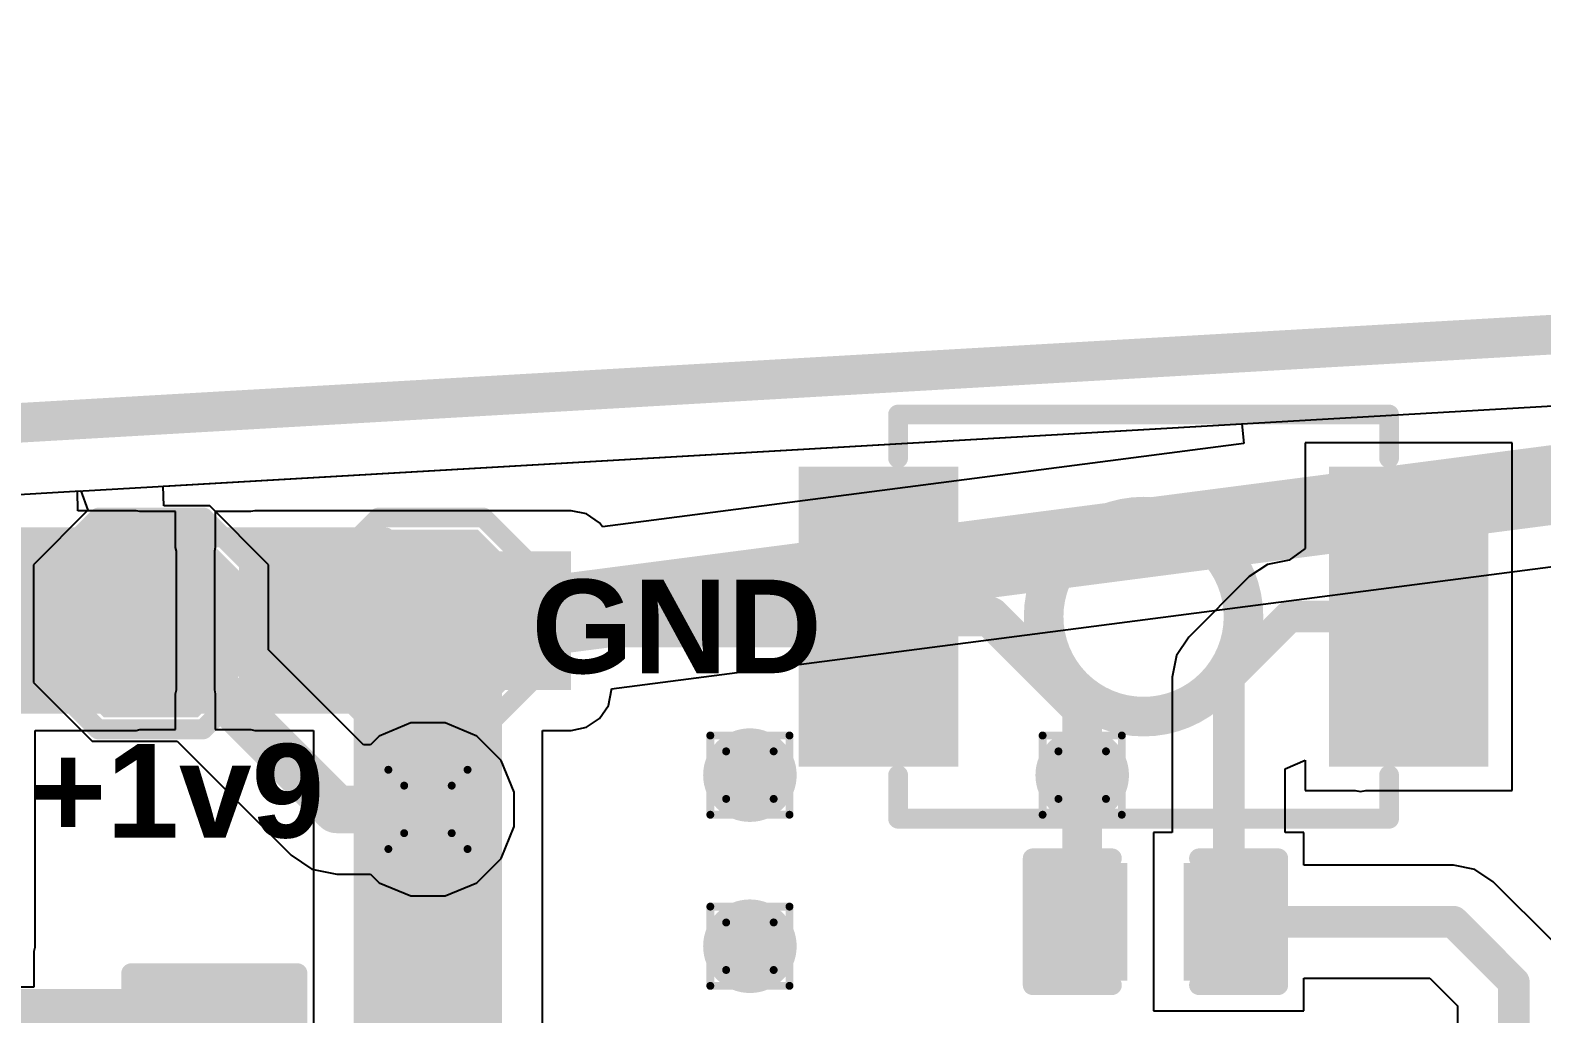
# Model space of a CAD drawing. Header units: inches. Extents: x 0 to 355, y -10 to 78.
# Drawn here: x 22.57 to 32.27, y 33.19 to 39.5 of the extents above; entities that cross this region are included whole.
import ezdxf

# ---------------------------------------------------------------- set-up
doc = ezdxf.new("R2010")
doc.units = ezdxf.units.IN
for name, color, linetype in [('Board Outline', 216, 'Continuous'), ('Bottom Layer', 5, 'Continuous'), ('Bottom Overlay', 54, 'Continuous'), ('Bottom Paste', 16, 'Continuous'), ('Bottom Solder', 6, 'Continuous'), ('Drill Drawing', 1, 'Continuous'), ('Top Layer', 1, 'Continuous'), ('Top Overlay', 2, 'Continuous'), ('Top Paste', 8, 'Continuous'), ('Top Solder', 216, 'Continuous'), ('Via Holes', 16, 'Continuous')]:
    doc.layers.add(name, color=color, linetype=linetype)
doc.styles.add('Arial_Bold', font='', dxfattribs={"height": 0.2})
doc.styles.get('Arial_Bold').set_extended_font_data('Arial', bold=True)

# ---------------------------------------------------------------- blocks, each defined once
blk = doc.blocks.new('B3U_1000P_23')
at = {"layer": 'Top Layer'}
for points in [[(-2.10999959, 0.85999955), (-1.28999869, 0.85999955), (-1.28999869, -0.85999955), (-2.10999959, -0.85999955)], [(1.29000123, 0.85999955), (2.11000213, 0.85999955), (2.11000213, -0.85999955), (1.29000123, -0.85999955)]]:
    blk.add_hatch(color=1, dxfattribs=at).paths.add_polyline_path(points)
at = {"layer": 'Top Paste'}
for points in [[(-2.10999959, 0.85999955), (-1.28999869, 0.85999955), (-1.28999869, -0.85999955), (-2.10999959, -0.85999955)], [(1.29000123, 0.85999955), (2.11000213, 0.85999955), (2.11000213, -0.85999955), (1.29000123, -0.85999955)]]:
    blk.add_hatch(color=8, dxfattribs=at).paths.add_polyline_path(points)
at = {"layer": 'Top Solder'}
for points in [[(-2.21159959, 0.96159955), (-1.18839869, 0.96159955), (-1.18839869, -0.96159955), (-2.21159959, -0.96159955)], [(1.18840123, 0.96159955), (2.21160213, 0.96159955), (2.21160213, -0.96159955), (1.18840123, -0.96159955)]]:
    blk.add_hatch(color=216, dxfattribs=at).paths.add_polyline_path(points)
at = {"layer": 'Top Overlay'}
for points in [[(-1.5748, 1.2954, 0.127, 0.127, 0), (-1.5748, 1.016, 0.127, 0.127, 0)], [(1.57480254, 1.2954, 0.127, 0.127, 0), (-1.5748, 1.2954, 0.127, 0.127, 0)], [(1.57480254, 1.2954, 0.127, 0.127, 0), (1.57480254, 1.016, 0.127, 0.127, 0)], [(-1.5748, -1.016, 0.127, 0.127, 0), (-1.5748, -1.2954, 0.127, 0.127, 0)], [(1.57480254, -1.016, 0.127, 0.127, 0), (1.57480254, -1.2954, 0.127, 0.127, 0)], [(1.57480254, -1.2954, 0.127, 0.127, 0), (-1.5748, -1.2954, 0.127, 0.127, 0)]]:
    blk.add_lwpolyline(points, format="xyseb", dxfattribs=at)
for points in [[(-1.60655, 1.2954, 0.0635, 0.0635, 1), (-1.54305, 1.2954, 0.0635, 0.0635, 1)], [(-1.60655, 1.2954, 0.0635, 0.0635, 1), (-1.54305, 1.2954, 0.0635, 0.0635, 1)], [(1.54305254, 1.2954, 0.0635, 0.0635, 1), (1.60655254, 1.2954, 0.0635, 0.0635, 1)], [(1.54305254, 1.2954, 0.0635, 0.0635, 1), (1.60655254, 1.2954, 0.0635, 0.0635, 1)], [(-1.60655, 1.016, 0.0635, 0.0635, 1), (-1.54305, 1.016, 0.0635, 0.0635, 1)], [(1.54305254, 1.016, 0.0635, 0.0635, 1), (1.60655254, 1.016, 0.0635, 0.0635, 1)], [(0.64106806, 0, 0.254, 0.254, 1), (-0.64106806, 0, 0.254, 0.254, 1)], [(-0.7045680599999999, 0, 0.127, 0.127, 1), (-0.5775680599999999, 0, 0.127, 0.127, 1)], [(0.5775680599999999, 0, 0.127, 0.127, 1), (0.7045680599999999, 0, 0.127, 0.127, 1)], [(-1.60655, -1.016, 0.0635, 0.0635, 1), (-1.54305, -1.016, 0.0635, 0.0635, 1)], [(1.54305254, -1.016, 0.0635, 0.0635, 1), (1.60655254, -1.016, 0.0635, 0.0635, 1)], [(-1.60655, -1.2954, 0.0635, 0.0635, 1), (-1.54305, -1.2954, 0.0635, 0.0635, 1)], [(-1.60655, -1.2954, 0.0635, 0.0635, 1), (-1.54305, -1.2954, 0.0635, 0.0635, 1)], [(1.54305254, -1.2954, 0.0635, 0.0635, 1), (1.60655254, -1.2954, 0.0635, 0.0635, 1)], [(1.54305254, -1.2954, 0.0635, 0.0635, 1), (1.60655254, -1.2954, 0.0635, 0.0635, 1)]]:
    blk.add_lwpolyline(points, format="xyseb", close=True, dxfattribs=at)
blk = doc.blocks.new('R___0603_B_59')
at = {"layer": 'Bottom Layer'}
for points in [[(-1.143, -0.4445), (-1.143, 0.4445), (-0.3809999999999999, 0.4445), (-0.3809999999999999, -0.4445)], [(0.3809999999999999, -0.4445), (0.3809999999999999, 0.4445), (1.143, 0.4445), (1.143, -0.4445)]]:
    blk.add_hatch(color=5, dxfattribs=at).paths.add_polyline_path(points)
at = {"layer": 'Bottom Paste'}
for points in [[(-1.143, -0.4445), (-1.143, 0.4445), (-0.3809999999999999, 0.4445), (-0.3809999999999999, -0.4445)], [(0.3809999999999999, -0.4445), (0.3809999999999999, 0.4445), (1.143, 0.4445), (1.143, -0.4445)]]:
    blk.add_hatch(color=16, dxfattribs=at).paths.add_polyline_path(points)
at = {"layer": 'Bottom Solder'}
for points in [[(-1.2446, -0.5460999999999999), (-1.2446, 0.5460999999999999), (-0.2794, 0.5460999999999999), (-0.2794, -0.5460999999999999)], [(0.2794, -0.5460999999999999), (0.2794, 0.5460999999999999), (1.2446, 0.5460999999999999), (1.2446, -0.5460999999999999)]]:
    blk.add_hatch(color=6, dxfattribs=at).paths.add_polyline_path(points)
at = {"layer": 'Bottom Overlay'}
for points in [[(-1.2192, 0.5334, 0.127, 0.127, 0), (1.2192, 0.5334, 0.127, 0.127, 0)], [(-1.2192, -0.5334, 0.127, 0.127, 0), (-1.2192, 0.5334, 0.127, 0.127, 0)], [(1.2192, -0.5334, 0.127, 0.127, 0), (1.2192, 0.5334, 0.127, 0.127, 0)], [(-1.2192, -0.5334, 0.127, 0.127, 0), (1.2192, -0.5334, 0.127, 0.127, 0)]]:
    blk.add_lwpolyline(points, format="xyseb", dxfattribs=at)
for points in [[(-1.25095, 0.5334, 0.0635, 0.0635, 1), (-1.18745, 0.5334, 0.0635, 0.0635, 1)], [(-1.25095, 0.5334, 0.0635, 0.0635, 1), (-1.18745, 0.5334, 0.0635, 0.0635, 1)], [(1.18745, 0.5334, 0.0635, 0.0635, 1), (1.25095, 0.5334, 0.0635, 0.0635, 1)], [(1.18745, 0.5334, 0.0635, 0.0635, 1), (1.25095, 0.5334, 0.0635, 0.0635, 1)], [(-1.25095, -0.5334, 0.0635, 0.0635, 1), (-1.18745, -0.5334, 0.0635, 0.0635, 1)], [(-1.25095, -0.5334, 0.0635, 0.0635, 1), (-1.18745, -0.5334, 0.0635, 0.0635, 1)], [(1.18745, -0.5334, 0.0635, 0.0635, 1), (1.25095, -0.5334, 0.0635, 0.0635, 1)], [(1.18745, -0.5334, 0.0635, 0.0635, 1), (1.25095, -0.5334, 0.0635, 0.0635, 1)]]:
    blk.add_lwpolyline(points, format="xyseb", close=True, dxfattribs=at)
blk = doc.blocks.new('T____________0_5___64')
at = {"layer": 'Top Layer'}
blk.add_hatch(color=1, dxfattribs=at).paths.add_polyline_path([(0.250000135, 0.5000002699999999), (-0.250000135, 0.5000002699999999), (-0.5000002699999999, 0.250000135), (-0.5000002699999999, -0.250000135), (-0.250000135, -0.5000002699999999), (0.250000135, -0.5000002699999999), (0.5000002699999999, -0.250000135), (0.5000002699999999, 0.250000135)])
at = {"layer": 'Top Paste'}
blk.add_hatch(color=8, dxfattribs=at).paths.add_polyline_path([(0.250000135, 0.5000002699999999), (-0.250000135, 0.5000002699999999), (-0.5000002699999999, 0.250000135), (-0.5000002699999999, -0.250000135), (-0.250000135, -0.5000002699999999), (0.250000135, -0.5000002699999999), (0.5000002699999999, -0.250000135), (0.5000002699999999, 0.250000135)])
at = {"layer": 'Top Solder'}
blk.add_hatch(color=216, dxfattribs=at).paths.add_polyline_path([(0.300800135, 0.6016002699999999), (-0.300800135, 0.6016002699999999), (-0.6016002699999999, 0.300800135), (-0.6016002699999999, -0.300800135), (-0.300800135, -0.6016002699999999), (0.300800135, -0.6016002699999999), (0.6016002699999999, -0.300800135), (0.6016002699999999, 0.300800135)])
at = {"layer": 'Top Overlay'}
for points in [[(-0.6818579199999999, 0.33316672, 0.127, 0.127, 0), (-0.33552384, 0.6795008, 0.127, 0.127, 0)], [(-0.33552384, 0.6795008, 0.127, 0.127, 0), (0.3364991999999999, 0.6795008, 0.127, 0.127, 0)], [(0.3364991999999999, 0.6795008, 0.127, 0.127, 0), (0.6836460799999999, 0.33235392, 0.127, 0.127, 0)], [(-0.6818579199999999, -0.33414208, 0.127, 0.127, 0), (-0.6818579199999999, 0.33316672, 0.127, 0.127, 0)], [(0.6836460799999999, -0.32983424, 0.127, 0.127, 0), (0.6836460799999999, 0.33235392, 0.127, 0.127, 0)], [(-0.6818579199999999, -0.33414208, 0.127, 0.127, 0), (-0.33739328, -0.6786067199999999, 0.127, 0.127, 0)], [(0.3348736, -0.6786067199999999, 0.127, 0.127, 0), (0.6836460799999999, -0.32983424, 0.127, 0.127, 0)], [(-0.33739328, -0.6786067199999999, 0.127, 0.127, 0), (0.3348736, -0.6786067199999999, 0.127, 0.127, 0)]]:
    blk.add_lwpolyline(points, format="xyseb", dxfattribs=at)
for points in [[(-0.36727384, 0.6795008, 0.0635, 0.0635, 1), (-0.30377384, 0.6795008, 0.0635, 0.0635, 1)], [(-0.36727384, 0.6795008, 0.0635, 0.0635, 1), (-0.30377384, 0.6795008, 0.0635, 0.0635, 1)], [(0.3047492, 0.6795008, 0.0635, 0.0635, 1), (0.3682492, 0.6795008, 0.0635, 0.0635, 1)], [(0.3047492, 0.6795008, 0.0635, 0.0635, 1), (0.3682492, 0.6795008, 0.0635, 0.0635, 1)], [(-0.71360792, 0.33316672, 0.0635, 0.0635, 1), (-0.65010792, 0.33316672, 0.0635, 0.0635, 1)], [(-0.71360792, 0.33316672, 0.0635, 0.0635, 1), (-0.65010792, 0.33316672, 0.0635, 0.0635, 1)], [(0.65189608, 0.33235392, 0.0635, 0.0635, 1), (0.71539608, 0.33235392, 0.0635, 0.0635, 1)], [(0.65189608, 0.33235392, 0.0635, 0.0635, 1), (0.71539608, 0.33235392, 0.0635, 0.0635, 1)], [(-0.71360792, -0.33414208, 0.0635, 0.0635, 1), (-0.65010792, -0.33414208, 0.0635, 0.0635, 1)], [(-0.71360792, -0.33414208, 0.0635, 0.0635, 1), (-0.65010792, -0.33414208, 0.0635, 0.0635, 1)], [(0.65189608, -0.32983424, 0.0635, 0.0635, 1), (0.71539608, -0.32983424, 0.0635, 0.0635, 1)], [(0.65189608, -0.32983424, 0.0635, 0.0635, 1), (0.71539608, -0.32983424, 0.0635, 0.0635, 1)], [(-0.36914328, -0.6786067199999999, 0.0635, 0.0635, 1), (-0.30564328, -0.6786067199999999, 0.0635, 0.0635, 1)], [(-0.36914328, -0.6786067199999999, 0.0635, 0.0635, 1), (-0.30564328, -0.6786067199999999, 0.0635, 0.0635, 1)], [(0.3031236, -0.6786067199999999, 0.0635, 0.0635, 1), (0.3666236, -0.6786067199999999, 0.0635, 0.0635, 1)], [(0.3031236, -0.6786067199999999, 0.0635, 0.0635, 1), (0.3666236, -0.6786067199999999, 0.0635, 0.0635, 1)]]:
    blk.add_lwpolyline(points, format="xyseb", close=True, dxfattribs=at)
blk = doc.blocks.new('T____________0_5___65')
at = {"layer": 'Top Layer'}
blk.add_hatch(color=1, dxfattribs=at).paths.add_polyline_path([(0.250000135, 0.5000002699999999), (-0.250000135, 0.5000002699999999), (-0.5000002699999999, 0.250000135), (-0.5000002699999999, -0.250000135), (-0.250000135, -0.5000002699999999), (0.250000135, -0.5000002699999999), (0.5000002699999999, -0.250000135), (0.5000002699999999, 0.250000135)])
at = {"layer": 'Top Paste'}
blk.add_hatch(color=8, dxfattribs=at).paths.add_polyline_path([(0.250000135, 0.5000002699999999), (-0.250000135, 0.5000002699999999), (-0.5000002699999999, 0.250000135), (-0.5000002699999999, -0.250000135), (-0.250000135, -0.5000002699999999), (0.250000135, -0.5000002699999999), (0.5000002699999999, -0.250000135), (0.5000002699999999, 0.250000135)])
at = {"layer": 'Top Solder'}
blk.add_hatch(color=216, dxfattribs=at).paths.add_polyline_path([(0.300800135, 0.6016002699999999), (-0.300800135, 0.6016002699999999), (-0.6016002699999999, 0.300800135), (-0.6016002699999999, -0.300800135), (-0.300800135, -0.6016002699999999), (0.300800135, -0.6016002699999999), (0.6016002699999999, -0.300800135), (0.6016002699999999, 0.300800135)])
at = {"layer": 'Top Overlay'}
for points in [[(-0.6818579199999999, 0.33316672, 0.127, 0.127, 0), (-0.33552384, 0.6795008, 0.127, 0.127, 0)], [(-0.33552384, 0.6795008, 0.127, 0.127, 0), (0.3364991999999999, 0.6795008, 0.127, 0.127, 0)], [(0.3364991999999999, 0.6795008, 0.127, 0.127, 0), (0.6836460799999999, 0.33235392, 0.127, 0.127, 0)], [(-0.6818579199999999, -0.33414208, 0.127, 0.127, 0), (-0.6818579199999999, 0.33316672, 0.127, 0.127, 0)], [(0.6836460799999999, -0.32983424, 0.127, 0.127, 0), (0.6836460799999999, 0.33235392, 0.127, 0.127, 0)], [(-0.6818579199999999, -0.33414208, 0.127, 0.127, 0), (-0.33739328, -0.6786067199999999, 0.127, 0.127, 0)], [(0.3348736, -0.6786067199999999, 0.127, 0.127, 0), (0.6836460799999999, -0.32983424, 0.127, 0.127, 0)], [(-0.33739328, -0.6786067199999999, 0.127, 0.127, 0), (0.3348736, -0.6786067199999999, 0.127, 0.127, 0)]]:
    blk.add_lwpolyline(points, format="xyseb", dxfattribs=at)
for points in [[(-0.36727384, 0.6795008, 0.0635, 0.0635, 1), (-0.30377384, 0.6795008, 0.0635, 0.0635, 1)], [(-0.36727384, 0.6795008, 0.0635, 0.0635, 1), (-0.30377384, 0.6795008, 0.0635, 0.0635, 1)], [(0.3047492, 0.6795008, 0.0635, 0.0635, 1), (0.3682492, 0.6795008, 0.0635, 0.0635, 1)], [(0.3047492, 0.6795008, 0.0635, 0.0635, 1), (0.3682492, 0.6795008, 0.0635, 0.0635, 1)], [(-0.71360792, 0.33316672, 0.0635, 0.0635, 1), (-0.65010792, 0.33316672, 0.0635, 0.0635, 1)], [(-0.71360792, 0.33316672, 0.0635, 0.0635, 1), (-0.65010792, 0.33316672, 0.0635, 0.0635, 1)], [(0.65189608, 0.33235392, 0.0635, 0.0635, 1), (0.71539608, 0.33235392, 0.0635, 0.0635, 1)], [(0.65189608, 0.33235392, 0.0635, 0.0635, 1), (0.71539608, 0.33235392, 0.0635, 0.0635, 1)], [(-0.71360792, -0.33414208, 0.0635, 0.0635, 1), (-0.65010792, -0.33414208, 0.0635, 0.0635, 1)], [(-0.71360792, -0.33414208, 0.0635, 0.0635, 1), (-0.65010792, -0.33414208, 0.0635, 0.0635, 1)], [(0.65189608, -0.32983424, 0.0635, 0.0635, 1), (0.71539608, -0.32983424, 0.0635, 0.0635, 1)], [(0.65189608, -0.32983424, 0.0635, 0.0635, 1), (0.71539608, -0.32983424, 0.0635, 0.0635, 1)], [(-0.36914328, -0.6786067199999999, 0.0635, 0.0635, 1), (-0.30564328, -0.6786067199999999, 0.0635, 0.0635, 1)], [(-0.36914328, -0.6786067199999999, 0.0635, 0.0635, 1), (-0.30564328, -0.6786067199999999, 0.0635, 0.0635, 1)], [(0.3031236, -0.6786067199999999, 0.0635, 0.0635, 1), (0.3666236, -0.6786067199999999, 0.0635, 0.0635, 1)], [(0.3031236, -0.6786067199999999, 0.0635, 0.0635, 1), (0.3666236, -0.6786067199999999, 0.0635, 0.0635, 1)]]:
    blk.add_lwpolyline(points, format="xyseb", close=True, dxfattribs=at)
blk = doc.blocks.new('C___0402_84')
at = {"layer": 'Top Layer'}
for points in [[(-0.6985, -0.3175), (-0.6985, 0.3175), (-0.2412999999999999, 0.3175), (-0.2413, -0.3175)], [(0.2412999999999999, -0.3175), (0.2413, 0.3175), (0.6985, 0.3175), (0.6985, -0.3175)]]:
    blk.add_hatch(color=1, dxfattribs=at).paths.add_polyline_path(points)
at = {"layer": 'Top Paste'}
for points in [[(-0.6985, -0.3175), (-0.6985, 0.3175), (-0.2412999999999999, 0.3175), (-0.2413, -0.3175)], [(0.2412999999999999, -0.3175), (0.2413, 0.3175), (0.6985, 0.3175), (0.6985, -0.3175)]]:
    blk.add_hatch(color=8, dxfattribs=at).paths.add_polyline_path(points)
at = {"layer": 'Top Solder'}
for points in [[(-0.7584998799999999, -0.37749988), (-0.7584998799999999, 0.37749988), (-0.18130012, 0.37749988), (-0.18130012, -0.37749988)], [(0.18130012, -0.37749988), (0.18130012, 0.37749988), (0.7584998799999999, 0.37749988), (0.7584998799999999, -0.37749988)]]:
    blk.add_hatch(color=216, dxfattribs=at).paths.add_polyline_path(points)
at = {"layer": 'Top Overlay'}
for points in [[(-0.7874, 0.4064, 0.127, 0.127, 0), (-0.2794, 0.4064, 0.127, 0.127, 0)], [(-0.7874, -0.4064, 0.127, 0.127, 0), (-0.7874, 0.4064, 0.127, 0.127, 0)], [(0.2794, 0.4064, 0.127, 0.127, 0), (0.7874, 0.4064, 0.127, 0.127, 0)], [(0.7874, -0.4064, 0.127, 0.127, 0), (0.7874, 0.4064, 0.127, 0.127, 0)], [(-0.7874, -0.4064, 0.127, 0.127, 0), (-0.2794, -0.4064, 0.127, 0.127, 0)], [(0.2794, -0.4064, 0.127, 0.127, 0), (0.7874, -0.4064, 0.127, 0.127, 0)]]:
    blk.add_lwpolyline(points, format="xyseb", dxfattribs=at)
for points in [[(-0.8191499999999999, 0.4064, 0.0635, 0.0635, 1), (-0.7556499999999999, 0.4064, 0.0635, 0.0635, 1)], [(-0.8191499999999999, 0.4064, 0.0635, 0.0635, 1), (-0.7556499999999999, 0.4064, 0.0635, 0.0635, 1)], [(-0.31115, 0.4064, 0.0635, 0.0635, 1), (-0.24765, 0.4064, 0.0635, 0.0635, 1)], [(0.24765, 0.4064, 0.0635, 0.0635, 1), (0.31115, 0.4064, 0.0635, 0.0635, 1)], [(0.7556499999999999, 0.4064, 0.0635, 0.0635, 1), (0.8191499999999999, 0.4064, 0.0635, 0.0635, 1)], [(0.7556499999999999, 0.4064, 0.0635, 0.0635, 1), (0.8191499999999999, 0.4064, 0.0635, 0.0635, 1)], [(-0.8191499999999999, -0.4064, 0.0635, 0.0635, 1), (-0.7556499999999999, -0.4064, 0.0635, 0.0635, 1)], [(-0.8191499999999999, -0.4064, 0.0635, 0.0635, 1), (-0.7556499999999999, -0.4064, 0.0635, 0.0635, 1)], [(-0.31115, -0.4064, 0.0635, 0.0635, 1), (-0.24765, -0.4064, 0.0635, 0.0635, 1)], [(0.24765, -0.4064, 0.0635, 0.0635, 1), (0.31115, -0.4064, 0.0635, 0.0635, 1)], [(0.7556499999999999, -0.4064, 0.0635, 0.0635, 1), (0.8191499999999999, -0.4064, 0.0635, 0.0635, 1)], [(0.7556499999999999, -0.4064, 0.0635, 0.0635, 1), (0.8191499999999999, -0.4064, 0.0635, 0.0635, 1)]]:
    blk.add_lwpolyline(points, format="xyseb", close=True, dxfattribs=at)
blk = doc.blocks.new('C___0603_B_109')
at = {"layer": 'Bottom Layer'}
for points in [[(-1.143, -0.4445), (-1.143, 0.4445), (-0.3810000000000001, 0.4445), (-0.3809999999999999, -0.4445)], [(0.3810000000000001, -0.4445), (0.3809999999999999, 0.4445), (1.143, 0.4445), (1.143, -0.4445)]]:
    blk.add_hatch(color=5, dxfattribs=at).paths.add_polyline_path(points)
at = {"layer": 'Bottom Paste'}
for points in [[(-1.143, -0.4445), (-1.143, 0.4445), (-0.3810000000000001, 0.4445), (-0.3809999999999999, -0.4445)], [(0.3810000000000001, -0.4445), (0.3809999999999999, 0.4445), (1.143, 0.4445), (1.143, -0.4445)]]:
    blk.add_hatch(color=16, dxfattribs=at).paths.add_polyline_path(points)
at = {"layer": 'Bottom Solder'}
for points in [[(-1.20299988, -0.50449988), (-1.20299988, 0.5044998799999999), (-0.3210001200000001, 0.50449988), (-0.3210001199999999, -0.5044998799999999)], [(0.3210001200000001, -0.50449988), (0.3210001199999999, 0.5044998799999999), (1.20299988, 0.50449988), (1.20299988, -0.5044998799999999)]]:
    blk.add_hatch(color=6, dxfattribs=at).paths.add_polyline_path(points)
at = {"layer": 'Bottom Overlay'}
for points in [[(-1.2446, -0.5334, 0.127, 0.127, 0), (-1.2446, 0.5334, 0.127, 0.127, 0)], [(-0.4571999999999999, 0.5334, 0.127, 0.127, 0), (-1.2446, 0.5334, 0.127, 0.127, 0)], [(1.2446, 0.5334, 0.127, 0.127, 0), (0.4571999999999999, 0.5334, 0.127, 0.127, 0)], [(1.2446, -0.5334, 0.127, 0.127, 0), (1.2446, 0.5334, 0.127, 0.127, 0)], [(-0.4571999999999999, -0.5334, 0.127, 0.127, 0), (-1.2446, -0.5334, 0.127, 0.127, 0)], [(1.2446, -0.5334, 0.127, 0.127, 0), (0.4571999999999999, -0.5334, 0.127, 0.127, 0)]]:
    blk.add_lwpolyline(points, format="xyseb", dxfattribs=at)
for points in [[(-1.27635, 0.5334, 0.0635, 0.0635, 1), (-1.21285, 0.5334, 0.0635, 0.0635, 1)], [(-1.27635, 0.5334, 0.0635, 0.0635, 1), (-1.21285, 0.5334, 0.0635, 0.0635, 1)], [(-0.4889499999999999, 0.5334, 0.0635, 0.0635, 1), (-0.42545, 0.5334, 0.0635, 0.0635, 1)], [(0.42545, 0.5334, 0.0635, 0.0635, 1), (0.4889499999999999, 0.5334, 0.0635, 0.0635, 1)], [(1.21285, 0.5334, 0.0635, 0.0635, 1), (1.27635, 0.5334, 0.0635, 0.0635, 1)], [(1.21285, 0.5334, 0.0635, 0.0635, 1), (1.27635, 0.5334, 0.0635, 0.0635, 1)], [(-1.27635, -0.5334, 0.0635, 0.0635, 1), (-1.21285, -0.5334, 0.0635, 0.0635, 1)], [(-1.27635, -0.5334, 0.0635, 0.0635, 1), (-1.21285, -0.5334, 0.0635, 0.0635, 1)], [(-0.4889499999999999, -0.5334, 0.0635, 0.0635, 1), (-0.42545, -0.5334, 0.0635, 0.0635, 1)], [(0.42545, -0.5334, 0.0635, 0.0635, 1), (0.4889499999999999, -0.5334, 0.0635, 0.0635, 1)], [(1.21285, -0.5334, 0.0635, 0.0635, 1), (1.27635, -0.5334, 0.0635, 0.0635, 1)], [(1.21285, -0.5334, 0.0635, 0.0635, 1), (1.27635, -0.5334, 0.0635, 0.0635, 1)]]:
    blk.add_lwpolyline(points, format="xyseb", close=True, dxfattribs=at)

msp = doc.modelspace()

# ---------------------------------------------------------------- hatches: boundary and pattern name
at = {"layer": 'Bottom Layer'}
for points in [[(21.2443187, 35.26821242), (23.25132002, 35.26821242), (23.25132002, 36.15721242), (21.2443187, 36.15721242)], [(24.01332002, 35.26821242), (26.04223646, 35.26821242), (26.04223646, 36.15721242), (24.01332002, 36.15721242)], [(24.64832002, 31.06451242), (25.59971766, 31.06451242), (25.59971766, 36.15721242), (24.64832002, 36.15721242)], [(16.87022026, 32.58851242), (24.19812026, 32.58851242), (24.19812026, 33.35051242), (16.87022026, 33.35051242)]]:
    msp.add_hatch(color=5, dxfattribs=at).paths.add_polyline_path(points)
h = msp.add_hatch(color=5, dxfattribs=at)
edge = h.paths.add_edge_path()
edge.add_arc((27.18919632, 34.72211242), 0.2999994, 0, 360)
h = msp.add_hatch(color=5, dxfattribs=at)
edge = h.paths.add_edge_path()
edge.add_arc((29.3208202, 34.72211242), 0.2999994, 0, 360)
h = msp.add_hatch(color=5, dxfattribs=at)
edge = h.paths.add_edge_path()
edge.add_arc((25.12401884, 34.50235924), 0.2999994, 0, 360)
h = msp.add_hatch(color=5, dxfattribs=at)
edge = h.paths.add_edge_path()
edge.add_arc((27.18919632, 33.62531502), 0.2999994, 0, 360)
at = {"layer": 'Top Layer'}
h = msp.add_hatch(color=1, dxfattribs=at)
edge = h.paths.add_edge_path()
edge.add_arc((27.18919632, 34.72211242), 0.2999994, 0, 360)
h = msp.add_hatch(color=1, dxfattribs=at)
edge = h.paths.add_edge_path()
edge.add_arc((29.3208202, 34.72211242), 0.2999994, 0, 360)
h = msp.add_hatch(color=1, dxfattribs=at)
edge = h.paths.add_edge_path()
edge.add_arc((25.12401884, 34.50235924), 0.2999994, 0, 360)
h = msp.add_hatch(color=1, dxfattribs=at)
edge = h.paths.add_edge_path()
edge.add_arc((27.18919632, 33.62531502), 0.2999994, 0, 360)
at = {"layer": 'Via Holes'}
h = msp.add_hatch(color=7, dxfattribs=at)
edge = h.paths.add_edge_path()
edge.add_arc((27.18919632, 34.72211242), 0.1499997, 0, 360)
h = msp.add_hatch(color=7, dxfattribs=at)
edge = h.paths.add_edge_path()
edge.add_arc((29.3208202, 34.72211242), 0.1499997, 0, 360)
h = msp.add_hatch(color=7, dxfattribs=at)
edge = h.paths.add_edge_path()
edge.add_arc((25.12401884, 34.50235924), 0.1499997, 0, 360)
h = msp.add_hatch(color=7, dxfattribs=at)
edge = h.paths.add_edge_path()
edge.add_arc((27.18919632, 33.62531502), 0.1499997, 0, 360)

# ---------------------------------------------------------------- linework, layer by layer
at = {"layer": 'Board Outline'}
msp.add_lwpolyline([(1.27e-05, 35.6870127, 0.254, 0.254, 0), (64.07201054, 39.3700127, 0.254, 0.254, 0)], format="xyseb", dxfattribs=at)
at = {"layer": 'Bottom Layer'}
for p, q in [((22.8749352, 36.54318828), (30.34498122, 36.97366493999999)), ((30.34498122, 36.97366493999999), (30.35682016, 36.84721866)), ((30.35682016, 36.84721866), (26.24358226, 36.31306682)), ((22.8785928, 36.41618828), (22.8749352, 36.54318828)), ((23.25132002, 36.41618828), (22.8785928, 36.41618828)), ((23.27633648, 36.41121242), (23.25132002, 36.41618828)), ((23.50532002, 36.41121242), (23.27633648, 36.41121242)), ((23.50532002, 36.18222888), (23.50532002, 36.41121242)), ((23.98830356, 36.41121242), (23.75932002, 36.41121242)), ((23.75932002, 36.41121242), (23.75932002, 36.18222888)), ((24.01332002, 36.41618828), (23.98830356, 36.41121242)), ((26.042239, 36.41618828), (24.01332002, 36.41618828)), ((26.14134472, 36.39647533999999), (26.042239, 36.41618828)), ((26.22536284, 36.34033626), (26.14134472, 36.39647533999999)), ((26.24358226, 36.31306682), (26.22536284, 36.34033626)), ((23.51029588, 36.15721242), (23.50532002, 36.18222888)), ((23.75932002, 36.18222888), (23.75434416, 36.15721242)), ((23.51029588, 35.26821242), (23.51029588, 36.15721242)), ((23.75434416, 36.15721242), (23.75434416, 35.26821242)), ((26.30121486, 35.27594926), (32.8148188, 36.12181498)), ((23.50532002, 35.24319595999999), (23.51029588, 35.26821242)), ((23.50532002, 35.01421241999999), (23.50532002, 35.24319595999999)), ((23.75434416, 35.26821242), (23.75932002, 35.24319595999999)), ((23.75932002, 35.24319595999999), (23.75932002, 35.01421241999999)), ((26.28150192, 35.1691067), (26.30121486, 35.26821242)), ((26.30121486, 35.26821242), (26.30121486, 35.27594926)), ((26.22536284, 35.08508858), (26.28150192, 35.1691067)), ((22.60329744, 33.61951366), (22.60329744, 35.00923656)), ((22.60329744, 35.00923656), (23.25132002, 35.00923656)), ((23.25132002, 35.00923656), (23.27633648, 35.01421241999999)), ((23.27633648, 35.01421241999999), (23.50532002, 35.01421241999999)), ((23.75932002, 35.01421241999999), (23.98830356, 35.01421241999999)), ((23.98830356, 35.01421241999999), (24.01332002, 35.00923656)), ((24.01332002, 35.00923656), (24.38934416, 35.00923656)), ((24.38934416, 35.00923656), (24.38934416, 32.57848704)), ((25.85869606, 31.16619624), (25.85869606, 35.00923656)), ((25.85869606, 35.00923656), (26.042239, 35.00923656)), ((26.042239, 35.00923656), (26.14134472, 35.0289495)), ((26.14134472, 35.0289495), (26.22536284, 35.08508858)), ((22.59831904, 33.5944845), (22.60329744, 33.61951366)), ((22.59831904, 33.36551366), (22.59831904, 33.5944845)), ((22.36933804, 33.36551366), (22.59831904, 33.36551366))]:
    msp.add_line(p, q, dxfattribs=at)
for points in [[(25.64252174, 35.71271242, 0.508, 0.508, 0), (32.76251765999999, 36.63732322, 0.508, 0.508, 0)], [(24.90811884, 35.71271242, 0.508, 0.508, 0), (25.64252174, 35.71271242, 0.508, 0.508, 0)], [(25.12401884, 34.50235924, 0.508, 0.508, 0), (25.12401884, 35.47831106, 0.508, 0.508, 0)], [(25.31481094, 34.69315134, 0.2032, 0.2032, 0), (25.31481094, 34.72211242, 0.2032, 0.2032, 0)], [(25.12401884, 33.52640742, 0.508, 0.508, 0), (25.12401884, 34.50235924, 0.508, 0.508, 0)], [(25.12401884, 34.50235924, 0.2032, 0.2032, 0), (25.31481094, 34.69315134, 0.2032, 0.2032, 0)]]:
    msp.add_lwpolyline(points, format="xyseb", dxfattribs=at)
for points in [[(24.78111884, 35.71271242, 0.254, 0.254, 1), (25.03511884, 35.71271242, 0.254, 0.254, 1)], [(25.51552174, 35.71271242, 0.254, 0.254, 1), (25.76952174, 35.71271242, 0.254, 0.254, 1)], [(25.51552174, 35.71271242, 0.254, 0.254, 1), (25.76952174, 35.71271242, 0.254, 0.254, 1)], [(24.99701884, 35.47831106, 0.254, 0.254, 1), (25.25101884, 35.47831106, 0.254, 0.254, 1)], [(25.26401094, 34.72211242, 0.1016, 0.1016, 1), (25.36561094, 34.72211242, 0.1016, 0.1016, 1)], [(24.99701884, 34.50235924, 0.254, 0.254, 1), (25.25101884, 34.50235924, 0.254, 0.254, 1)], [(24.99701884, 34.50235924, 0.254, 0.254, 1), (25.25101884, 34.50235924, 0.254, 0.254, 1)], [(25.26401094, 34.69315134, 0.1016, 0.1016, 1), (25.36561094, 34.69315134, 0.1016, 0.1016, 1)], [(25.26401094, 34.69315134, 0.1016, 0.1016, 1), (25.36561094, 34.69315134, 0.1016, 0.1016, 1)], [(25.07321884, 34.50235924, 0.1016, 0.1016, 1), (25.17481884, 34.50235924, 0.1016, 0.1016, 1)], [(24.99701884, 33.52640742, 0.254, 0.254, 1), (25.25101884, 33.52640742, 0.254, 0.254, 1)]]:
    msp.add_lwpolyline(points, format="xyseb", close=True, dxfattribs=at)
at = {"layer": 'Drill Drawing'}
for points in [[(26.93519632, 34.97611242, 0.0508, 0.0508, 0), (27.44319632, 34.97611242, 0.0508, 0.0508, 0)], [(26.93519632, 34.46811242, 0.0508, 0.0508, 0), (26.93519632, 34.97611242, 0.0508, 0.0508, 0)], [(27.44319632, 34.46811242, 0.0508, 0.0508, 0), (27.44319632, 34.97611242, 0.0508, 0.0508, 0)], [(29.0668202, 34.97611242, 0.0508, 0.0508, 0), (29.5748202, 34.97611242, 0.0508, 0.0508, 0)], [(29.0668202, 34.46811242, 0.0508, 0.0508, 0), (29.0668202, 34.97611242, 0.0508, 0.0508, 0)], [(29.5748202, 34.46811242, 0.0508, 0.0508, 0), (29.5748202, 34.97611242, 0.0508, 0.0508, 0)], [(27.03679632, 34.87451242, 0.0508, 0.0508, 0), (27.34159632, 34.87451242, 0.0508, 0.0508, 0)], [(27.03679632, 34.56971242, 0.0508, 0.0508, 0), (27.03679632, 34.87451242, 0.0508, 0.0508, 0)], [(27.34159632, 34.56971242, 0.0508, 0.0508, 0), (27.34159632, 34.87451242, 0.0508, 0.0508, 0)], [(29.1684202, 34.87451242, 0.0508, 0.0508, 0), (29.4732202, 34.87451242, 0.0508, 0.0508, 0)], [(29.1684202, 34.56971242, 0.0508, 0.0508, 0), (29.1684202, 34.87451242, 0.0508, 0.0508, 0)], [(29.4732202, 34.56971242, 0.0508, 0.0508, 0), (29.4732202, 34.87451242, 0.0508, 0.0508, 0)], [(24.87001884, 34.75635923999999, 0.0508, 0.0508, 0), (25.37801884, 34.75635923999999, 0.0508, 0.0508, 0)], [(24.87001884, 34.24835924, 0.0508, 0.0508, 0), (24.87001884, 34.75635923999999, 0.0508, 0.0508, 0)], [(25.37801884, 34.24835924, 0.0508, 0.0508, 0), (25.37801884, 34.75635923999999, 0.0508, 0.0508, 0)], [(24.97161884, 34.65475924, 0.0508, 0.0508, 0), (25.27641884, 34.65475924, 0.0508, 0.0508, 0)], [(24.97161884, 34.34995924, 0.0508, 0.0508, 0), (24.97161884, 34.65475924, 0.0508, 0.0508, 0)], [(25.27641884, 34.34995924, 0.0508, 0.0508, 0), (25.27641884, 34.65475924, 0.0508, 0.0508, 0)], [(27.03679632, 34.56971242, 0.0508, 0.0508, 0), (27.34159632, 34.56971242, 0.0508, 0.0508, 0)], [(29.1684202, 34.56971242, 0.0508, 0.0508, 0), (29.4732202, 34.56971242, 0.0508, 0.0508, 0)], [(26.93519632, 34.46811242, 0.0508, 0.0508, 0), (27.44319632, 34.46811242, 0.0508, 0.0508, 0)], [(29.0668202, 34.46811242, 0.0508, 0.0508, 0), (29.5748202, 34.46811242, 0.0508, 0.0508, 0)], [(24.97161884, 34.34995924, 0.0508, 0.0508, 0), (25.27641884, 34.34995924, 0.0508, 0.0508, 0)], [(24.87001884, 34.24835924, 0.0508, 0.0508, 0), (25.37801884, 34.24835924, 0.0508, 0.0508, 0)], [(26.93519632, 33.87931502, 0.0508, 0.0508, 0), (27.44319632, 33.87931502, 0.0508, 0.0508, 0)], [(26.93519632, 33.37131502, 0.0508, 0.0508, 0), (26.93519632, 33.87931502, 0.0508, 0.0508, 0)], [(27.44319632, 33.37131502, 0.0508, 0.0508, 0), (27.44319632, 33.87931502, 0.0508, 0.0508, 0)], [(27.03679632, 33.77771502, 0.0508, 0.0508, 0), (27.34159632, 33.77771502, 0.0508, 0.0508, 0)], [(27.03679632, 33.47291501999999, 0.0508, 0.0508, 0), (27.03679632, 33.77771502, 0.0508, 0.0508, 0)], [(27.34159632, 33.47291501999999, 0.0508, 0.0508, 0), (27.34159632, 33.77771502, 0.0508, 0.0508, 0)], [(27.03679632, 33.47291501999999, 0.0508, 0.0508, 0), (27.34159632, 33.47291501999999, 0.0508, 0.0508, 0)], [(26.93519632, 33.37131502, 0.0508, 0.0508, 0), (27.44319632, 33.37131502, 0.0508, 0.0508, 0)]]:
    msp.add_lwpolyline(points, format="xyseb", dxfattribs=at)
for points in [[(26.92249632, 34.97611242, 0.0254, 0.0254, 1), (26.94789632, 34.97611242, 0.0254, 0.0254, 1)], [(26.92249632, 34.97611242, 0.0254, 0.0254, 1), (26.94789632, 34.97611242, 0.0254, 0.0254, 1)], [(27.43049632, 34.97611242, 0.0254, 0.0254, 1), (27.45589632, 34.97611242, 0.0254, 0.0254, 1)], [(27.43049632, 34.97611242, 0.0254, 0.0254, 1), (27.45589632, 34.97611242, 0.0254, 0.0254, 1)], [(29.0541202, 34.97611242, 0.0254, 0.0254, 1), (29.0795202, 34.97611242, 0.0254, 0.0254, 1)], [(29.0541202, 34.97611242, 0.0254, 0.0254, 1), (29.0795202, 34.97611242, 0.0254, 0.0254, 1)], [(29.5621202, 34.97611242, 0.0254, 0.0254, 1), (29.5875202, 34.97611242, 0.0254, 0.0254, 1)], [(29.5621202, 34.97611242, 0.0254, 0.0254, 1), (29.5875202, 34.97611242, 0.0254, 0.0254, 1)], [(27.02409631999999, 34.87451242, 0.0254, 0.0254, 1), (27.04949632, 34.87451242, 0.0254, 0.0254, 1)], [(27.02409631999999, 34.87451242, 0.0254, 0.0254, 1), (27.04949632, 34.87451242, 0.0254, 0.0254, 1)], [(27.32889631999999, 34.87451242, 0.0254, 0.0254, 1), (27.35429632, 34.87451242, 0.0254, 0.0254, 1)], [(27.32889631999999, 34.87451242, 0.0254, 0.0254, 1), (27.35429632, 34.87451242, 0.0254, 0.0254, 1)], [(29.1557202, 34.87451242, 0.0254, 0.0254, 1), (29.1811202, 34.87451242, 0.0254, 0.0254, 1)], [(29.1557202, 34.87451242, 0.0254, 0.0254, 1), (29.1811202, 34.87451242, 0.0254, 0.0254, 1)], [(29.4605202, 34.87451242, 0.0254, 0.0254, 1), (29.4859202, 34.87451242, 0.0254, 0.0254, 1)], [(29.4605202, 34.87451242, 0.0254, 0.0254, 1), (29.4859202, 34.87451242, 0.0254, 0.0254, 1)], [(24.85731884, 34.75635923999999, 0.0254, 0.0254, 1), (24.88271884, 34.75635923999999, 0.0254, 0.0254, 1)], [(24.85731884, 34.75635923999999, 0.0254, 0.0254, 1), (24.88271884, 34.75635923999999, 0.0254, 0.0254, 1)], [(25.36531884, 34.75635923999999, 0.0254, 0.0254, 1), (25.39071884, 34.75635923999999, 0.0254, 0.0254, 1)], [(25.36531884, 34.75635923999999, 0.0254, 0.0254, 1), (25.39071884, 34.75635923999999, 0.0254, 0.0254, 1)], [(24.95891884, 34.65475924, 0.0254, 0.0254, 1), (24.98431884, 34.65475924, 0.0254, 0.0254, 1)], [(24.95891884, 34.65475924, 0.0254, 0.0254, 1), (24.98431884, 34.65475924, 0.0254, 0.0254, 1)], [(25.26371884, 34.65475924, 0.0254, 0.0254, 1), (25.28911884, 34.65475924, 0.0254, 0.0254, 1)], [(25.26371884, 34.65475924, 0.0254, 0.0254, 1), (25.28911884, 34.65475924, 0.0254, 0.0254, 1)], [(27.02409631999999, 34.56971242, 0.0254, 0.0254, 1), (27.04949632, 34.56971242, 0.0254, 0.0254, 1)], [(27.02409631999999, 34.56971242, 0.0254, 0.0254, 1), (27.04949632, 34.56971242, 0.0254, 0.0254, 1)], [(27.32889631999999, 34.56971242, 0.0254, 0.0254, 1), (27.35429632, 34.56971242, 0.0254, 0.0254, 1)], [(27.32889631999999, 34.56971242, 0.0254, 0.0254, 1), (27.35429632, 34.56971242, 0.0254, 0.0254, 1)], [(29.1557202, 34.56971242, 0.0254, 0.0254, 1), (29.1811202, 34.56971242, 0.0254, 0.0254, 1)], [(29.1557202, 34.56971242, 0.0254, 0.0254, 1), (29.1811202, 34.56971242, 0.0254, 0.0254, 1)], [(29.4605202, 34.56971242, 0.0254, 0.0254, 1), (29.4859202, 34.56971242, 0.0254, 0.0254, 1)], [(29.4605202, 34.56971242, 0.0254, 0.0254, 1), (29.4859202, 34.56971242, 0.0254, 0.0254, 1)], [(26.92249632, 34.46811242, 0.0254, 0.0254, 1), (26.94789632, 34.46811242, 0.0254, 0.0254, 1)], [(26.92249632, 34.46811242, 0.0254, 0.0254, 1), (26.94789632, 34.46811242, 0.0254, 0.0254, 1)], [(27.43049632, 34.46811242, 0.0254, 0.0254, 1), (27.45589632, 34.46811242, 0.0254, 0.0254, 1)], [(27.43049632, 34.46811242, 0.0254, 0.0254, 1), (27.45589632, 34.46811242, 0.0254, 0.0254, 1)], [(29.0541202, 34.46811242, 0.0254, 0.0254, 1), (29.0795202, 34.46811242, 0.0254, 0.0254, 1)], [(29.0541202, 34.46811242, 0.0254, 0.0254, 1), (29.0795202, 34.46811242, 0.0254, 0.0254, 1)], [(29.5621202, 34.46811242, 0.0254, 0.0254, 1), (29.5875202, 34.46811242, 0.0254, 0.0254, 1)], [(29.5621202, 34.46811242, 0.0254, 0.0254, 1), (29.5875202, 34.46811242, 0.0254, 0.0254, 1)], [(24.95891884, 34.34995924, 0.0254, 0.0254, 1), (24.98431884, 34.34995924, 0.0254, 0.0254, 1)], [(24.95891884, 34.34995924, 0.0254, 0.0254, 1), (24.98431884, 34.34995924, 0.0254, 0.0254, 1)], [(25.26371884, 34.34995924, 0.0254, 0.0254, 1), (25.28911884, 34.34995924, 0.0254, 0.0254, 1)], [(25.26371884, 34.34995924, 0.0254, 0.0254, 1), (25.28911884, 34.34995924, 0.0254, 0.0254, 1)], [(24.85731884, 34.24835924, 0.0254, 0.0254, 1), (24.88271884, 34.24835924, 0.0254, 0.0254, 1)], [(24.85731884, 34.24835924, 0.0254, 0.0254, 1), (24.88271884, 34.24835924, 0.0254, 0.0254, 1)], [(25.36531884, 34.24835924, 0.0254, 0.0254, 1), (25.39071884, 34.24835924, 0.0254, 0.0254, 1)], [(25.36531884, 34.24835924, 0.0254, 0.0254, 1), (25.39071884, 34.24835924, 0.0254, 0.0254, 1)], [(26.92249632, 33.87931502, 0.0254, 0.0254, 1), (26.94789632, 33.87931502, 0.0254, 0.0254, 1)], [(26.92249632, 33.87931502, 0.0254, 0.0254, 1), (26.94789632, 33.87931502, 0.0254, 0.0254, 1)], [(27.43049632, 33.87931502, 0.0254, 0.0254, 1), (27.45589632, 33.87931502, 0.0254, 0.0254, 1)], [(27.43049632, 33.87931502, 0.0254, 0.0254, 1), (27.45589632, 33.87931502, 0.0254, 0.0254, 1)], [(27.02409631999999, 33.77771502, 0.0254, 0.0254, 1), (27.04949632, 33.77771502, 0.0254, 0.0254, 1)], [(27.02409631999999, 33.77771502, 0.0254, 0.0254, 1), (27.04949632, 33.77771502, 0.0254, 0.0254, 1)], [(27.32889631999999, 33.77771502, 0.0254, 0.0254, 1), (27.35429632, 33.77771502, 0.0254, 0.0254, 1)], [(27.32889631999999, 33.77771502, 0.0254, 0.0254, 1), (27.35429632, 33.77771502, 0.0254, 0.0254, 1)], [(27.02409631999999, 33.47291501999999, 0.0254, 0.0254, 1), (27.04949632, 33.47291501999999, 0.0254, 0.0254, 1)], [(27.02409631999999, 33.47291501999999, 0.0254, 0.0254, 1), (27.04949632, 33.47291501999999, 0.0254, 0.0254, 1)], [(27.32889631999999, 33.47291501999999, 0.0254, 0.0254, 1), (27.35429632, 33.47291501999999, 0.0254, 0.0254, 1)], [(27.32889631999999, 33.47291501999999, 0.0254, 0.0254, 1), (27.35429632, 33.47291501999999, 0.0254, 0.0254, 1)], [(26.92249632, 33.37131502, 0.0254, 0.0254, 1), (26.94789632, 33.37131502, 0.0254, 0.0254, 1)], [(26.92249632, 33.37131502, 0.0254, 0.0254, 1), (26.94789632, 33.37131502, 0.0254, 0.0254, 1)], [(27.43049632, 33.37131502, 0.0254, 0.0254, 1), (27.45589632, 33.37131502, 0.0254, 0.0254, 1)], [(27.43049632, 33.37131502, 0.0254, 0.0254, 1), (27.45589632, 33.37131502, 0.0254, 0.0254, 1)]]:
    msp.add_lwpolyline(points, format="xyseb", close=True, dxfattribs=at)
at = {"layer": 'Top Layer'}
for p, q in [((23.42549544, 36.57491542), (57.82946016, 38.55751242)), ((32.07851852, 36.8521107), (30.75052016, 36.8521107)), ((30.75052016, 36.8521107), (30.75052016, 36.17391292)), ((32.07851852, 34.62411414), (32.07851852, 36.8521107)), ((23.42915304, 36.44791542), (23.42549544, 36.57491542)), ((0.5299202, 35.25551242), (22.89626612, 36.54441764)), ((22.89626612, 36.54441764), (22.94181086, 36.41983063999999)), ((22.94181086, 36.41983063999999), (22.59289614, 36.07091592)), ((23.72389464, 36.44791542), (23.42915304, 36.44791542)), ((24.10089414, 36.07091592), (23.72389464, 36.44791542)), ((30.75052016, 36.17391292), (30.64891254, 36.10068218)), ((22.59289614, 36.07091592), (22.59289614, 35.31691692)), ((24.10089414, 35.52591573999999), (24.10089414, 36.07091592)), ((30.51016758, 36.07308), (30.39254018, 35.99448732)), ((30.64891254, 36.10068218), (30.51016758, 36.07308)), ((30.3925351, 35.99447969999999), (30.0042453, 35.60619243999999)), ((30.39254018, 35.99448732), (30.3925351, 35.99447969999999)), ((30.0042453, 35.60619243999999), (29.92565262, 35.48856504)), ((24.71008774, 34.91672214), (24.10089414, 35.52591573999999)), ((29.92565262, 35.48856504), (29.89805044, 35.34981754)), ((22.59289614, 35.31691692), (22.96989564, 34.93991742)), ((29.89805044, 35.34981754), (29.89805298, 35.34980484)), ((29.89805298, 35.34980484), (29.89805298, 34.35381242)), ((25.01382094, 35.05635864), (24.81020438, 34.97201794)), ((25.23421674, 35.05635864), (25.01382094, 35.05635864)), ((25.4378333, 34.97201794), (25.23421674, 35.05635864)), ((22.96989564, 34.93991742), (23.51489582, 34.93991742)), ((23.51489582, 34.93991742), (24.24545316, 34.20936008)), ((24.75490858, 34.91672214), (24.71008774, 34.91672214)), ((24.81020438, 34.97201794), (24.75490858, 34.91672214)), ((25.59367754, 34.8161737), (25.4378333, 34.97201794)), ((25.67801824, 34.61255714), (25.59367754, 34.8161737)), ((30.62318742, 34.76275242), (30.75018742, 34.81904898)), ((30.75018742, 34.81904898), (30.75052016, 34.81874926)), ((30.75052016, 34.81874926), (30.75052016, 34.62411414)), ((30.62318742, 34.35381242), (30.62318742, 34.76275242)), ((30.75052016, 34.62411414), (31.0710707, 34.62411414)), ((31.0710707, 34.62411414), (31.10611762, 34.61714184)), ((31.10611762, 34.61714184), (31.14116454, 34.62411414)), ((31.14116454, 34.62411414), (32.07851852, 34.62411414)), ((25.67801824, 34.39216133999999), (25.67801824, 34.61255714)), ((25.59367754, 34.18854478), (25.67801824, 34.39216133999999)), ((29.89805298, 34.35381242), (29.7780202, 34.35381242)), ((29.7780202, 34.35381242), (29.7780202, 33.21081242)), ((30.7432202, 34.35381242), (30.62318742, 34.35381242)), ((30.7432202, 34.14487964), (30.7432202, 34.35381242)), ((24.24545316, 34.20936008), (24.37988266, 34.11953806)), ((25.4378333, 34.03270054), (25.59367754, 34.18854478)), ((31.70162062, 34.14487964), (30.7432202, 34.14487964)), ((31.70163332, 34.14488218), (31.70162062, 34.14487964)), ((31.84038082, 34.11727999999999), (31.70163332, 34.14488218)), ((24.37988266, 34.11953806), (24.53845232, 34.08799634)), ((24.53845232, 34.08799634), (24.75490858, 34.08799634)), ((24.75490858, 34.08799634), (24.81020438, 34.03270054)), ((31.95800822, 34.03868731999999), (31.84038082, 34.11727999999999)), ((32.34618372, 33.65050927999999), (31.95800822, 34.03868731999999)), ((24.81020438, 34.03270054), (25.01382094, 33.94835983999999)), ((25.01382094, 33.94835983999999), (25.23421674, 33.94835983999999)), ((25.23421674, 33.94835983999999), (25.4378333, 34.03270054)), ((30.7432202, 33.21081242), (30.7432202, 33.4197452)), ((30.7432202, 33.4197452), (31.55145074, 33.4197452)), ((31.55145074, 33.4197452), (31.72724922, 33.24394926)), ((29.7780202, 33.21081242), (30.7432202, 33.21081242)), ((31.72724922, 33.24394926), (31.72724922, 32.40541143999999))]:
    msp.add_line(p, q, dxfattribs=at)
for points in [[(23.34689514, 35.69391642, 0.3048, 0.3048, 0), (24.53845232, 34.50235924, 0.3048, 0.3048, 0)], [(25.1425202, 35.69391642, 0.3048, 0.3048, 0), (27.97032252, 35.69391642, 0.3048, 0.3048, 0)], [(27.97032252, 35.69391642, 0.254, 0.254, 0), (28.01451852, 35.73811242, 0.254, 0.254, 0)], [(28.01452106, 35.73811242, 0.254, 0.254, 0), (28.73028798, 35.73811242, 0.254, 0.254, 0)], [(28.73028798, 35.73811242, 0.254, 0.254, 0), (29.3208202, 35.1475802, 0.254, 0.254, 0)], [(30.2606202, 35.34981754, 0.2032, 0.2032, 0), (30.64891507999999, 35.73811242, 0.2032, 0.2032, 0)], [(30.64891507999999, 35.73811242, 0.2032, 0.2032, 0), (31.41451934, 35.73811242, 0.2032, 0.2032, 0)], [(31.41451934, 35.28811332, 0.2032, 0.2032, 0), (31.41451934, 35.73811242, 0.2032, 0.2032, 0)], [(30.2606202, 33.78231242, 0.2032, 0.2032, 0), (30.2606202, 35.34981754, 0.2032, 0.2032, 0)], [(31.10611762, 34.97971159999999, 0.2032, 0.2032, 0), (31.41451934, 35.28811332, 0.2032, 0.2032, 0)], [(29.3208202, 33.78231242, 0.254, 0.254, 0), (29.3208202, 35.1475802, 0.254, 0.254, 0)], [(31.10611508, 34.97971159999999, 0.2032, 0.2032, 0), (31.10611762, 34.97971159999999, 0.2032, 0.2032, 0)], [(24.53845232, 34.50235924, 0.3048, 0.3048, 0), (25.12401884, 34.50235924, 0.3048, 0.3048, 0)], [(30.2606202, 33.78231242, 0.2032, 0.2032, 0), (31.70163332, 33.78231242, 0.2032, 0.2032, 0)], [(31.70163332, 33.78231242, 0.2032, 0.2032, 0), (32.08981644, 33.3941293, 0.2032, 0.2032, 0)], [(32.08981644, 29.35297914, 0.2032, 0.2032, 0), (32.08981644, 33.3941293, 0.2032, 0.2032, 0)]]:
    msp.add_lwpolyline(points, format="xyseb", dxfattribs=at)
for points in [[(23.27069514, 35.69391642, 0.1524, 0.1524, 1), (23.42309514, 35.69391642, 0.1524, 0.1524, 1)], [(25.0663202, 35.69391642, 0.1524, 0.1524, 1), (25.2187202, 35.69391642, 0.1524, 0.1524, 1)], [(27.89412252, 35.69391642, 0.1524, 0.1524, 1), (28.04652252, 35.69391642, 0.1524, 0.1524, 1)], [(27.90682252, 35.69391642, 0.127, 0.127, 1), (28.03382252, 35.69391642, 0.127, 0.127, 1)], [(27.95101852, 35.73811242, 0.127, 0.127, 1), (28.07801852, 35.73811242, 0.127, 0.127, 1)], [(27.95102106, 35.73811242, 0.127, 0.127, 1), (28.07802106, 35.73811242, 0.127, 0.127, 1)], [(28.66678798, 35.73811242, 0.127, 0.127, 1), (28.79378798, 35.73811242, 0.127, 0.127, 1)], [(28.66678798, 35.73811242, 0.127, 0.127, 1), (28.79378798, 35.73811242, 0.127, 0.127, 1)], [(30.59811508, 35.73811242, 0.1016, 0.1016, 1), (30.69971508, 35.73811242, 0.1016, 0.1016, 1)], [(30.59811508, 35.73811242, 0.1016, 0.1016, 1), (30.69971508, 35.73811242, 0.1016, 0.1016, 1)], [(31.36371934, 35.73811242, 0.1016, 0.1016, 1), (31.46531934, 35.73811242, 0.1016, 0.1016, 1)], [(31.36371934, 35.73811242, 0.1016, 0.1016, 1), (31.46531934, 35.73811242, 0.1016, 0.1016, 1)], [(30.2098202, 35.34981754, 0.1016, 0.1016, 1), (30.3114202, 35.34981754, 0.1016, 0.1016, 1)], [(30.2098202, 35.34981754, 0.1016, 0.1016, 1), (30.3114202, 35.34981754, 0.1016, 0.1016, 1)], [(31.36371934, 35.28811332, 0.1016, 0.1016, 1), (31.46531934, 35.28811332, 0.1016, 0.1016, 1)], [(31.36371934, 35.28811332, 0.1016, 0.1016, 1), (31.46531934, 35.28811332, 0.1016, 0.1016, 1)], [(29.2573202, 35.1475802, 0.127, 0.127, 1), (29.3843202, 35.1475802, 0.127, 0.127, 1)], [(29.2573202, 35.1475802, 0.127, 0.127, 1), (29.3843202, 35.1475802, 0.127, 0.127, 1)], [(31.05531508, 34.97971159999999, 0.1016, 0.1016, 1), (31.15691508, 34.97971159999999, 0.1016, 0.1016, 1)], [(31.05531762, 34.97971159999999, 0.1016, 0.1016, 1), (31.15691762, 34.97971159999999, 0.1016, 0.1016, 1)], [(31.05531762, 34.97971159999999, 0.1016, 0.1016, 1), (31.15691762, 34.97971159999999, 0.1016, 0.1016, 1)], [(24.46225232, 34.50235924, 0.1524, 0.1524, 1), (24.61465232, 34.50235924, 0.1524, 0.1524, 1)], [(24.46225232, 34.50235924, 0.1524, 0.1524, 1), (24.61465232, 34.50235924, 0.1524, 0.1524, 1)], [(25.04781884, 34.50235924, 0.1524, 0.1524, 1), (25.20021884, 34.50235924, 0.1524, 0.1524, 1)], [(29.2573202, 33.78231242, 0.127, 0.127, 1), (29.3843202, 33.78231242, 0.127, 0.127, 1)], [(30.2098202, 33.78231242, 0.1016, 0.1016, 1), (30.3114202, 33.78231242, 0.1016, 0.1016, 1)], [(30.2098202, 33.78231242, 0.1016, 0.1016, 1), (30.3114202, 33.78231242, 0.1016, 0.1016, 1)], [(31.65083332, 33.78231242, 0.1016, 0.1016, 1), (31.75243332, 33.78231242, 0.1016, 0.1016, 1)], [(31.65083332, 33.78231242, 0.1016, 0.1016, 1), (31.75243332, 33.78231242, 0.1016, 0.1016, 1)], [(32.03901644, 33.3941293, 0.1016, 0.1016, 1), (32.14061644, 33.3941293, 0.1016, 0.1016, 1)], [(32.03901644, 33.3941293, 0.1016, 0.1016, 1), (32.14061644, 33.3941293, 0.1016, 0.1016, 1)]]:
    msp.add_lwpolyline(points, format="xyseb", close=True, dxfattribs=at)

# ---------------------------------------------------------------- block references
for name, p, rotation in [('B3U_1000P_23', (29.7145202, 35.73811242), 180), ('C___0603_B_109', (23.75362026, 32.20751242), 270)]:
    msp.add_blockref(name, p, dxfattribs=dict(rotation=rotation))
for name, p in [('T____________0_5___65', (23.34689514, 35.69391642)), ('T____________0_5___64', (25.1425202, 35.69391642)), ('R___0603_B_59', (23.63232002, 35.71271242)), ('C___0402_84', (29.7907202, 33.78231242))]:
    msp.add_blockref(name, p)

# ---------------------------------------------------------------- texts
at = {"layer": 'Top Overlay', "style": 'Arial_Bold'}
for s, p in [('GND', (25.78840918, 35.3753293)), ('+1v9', (22.57127312, 34.32186176))]:
    msp.add_text(s, height=0.5999987999999999, rotation=360, dxfattribs=at).set_placement(p)

doc.saveas('drawing.dxf')
